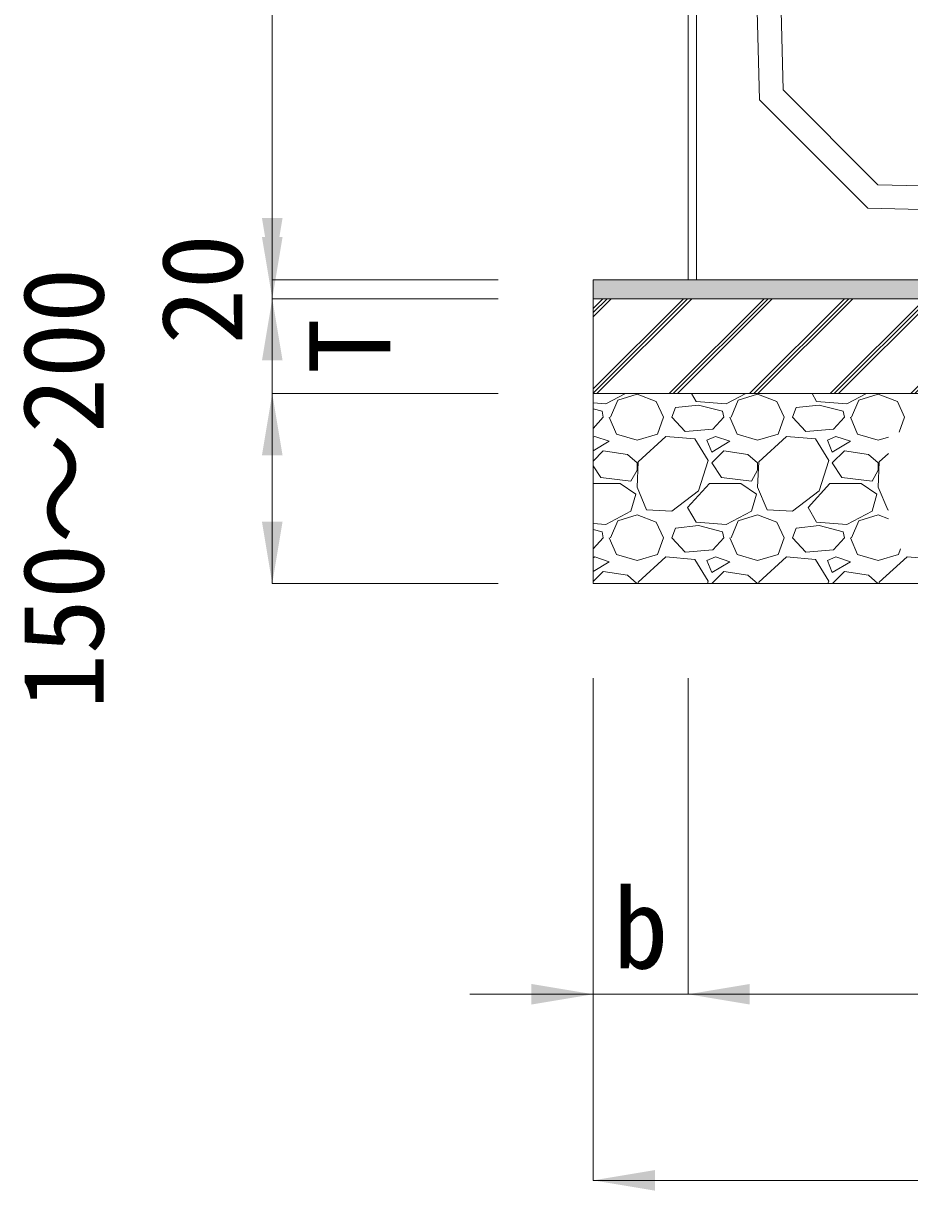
# Model space of a CAD drawing. Units: millimetres at full size; some dimension numbers follow another scale. Extents: x 48 to 43288, y -58809 to -8936.
# Drawn here: x 18657 to 19591, y -15421 to -14191 of the extents above; entities that cross this region are included whole.
import ezdxf
from ezdxf.enums import TextEntityAlignment as Align

# ---------------------------------------------------------------- set-up
doc = ezdxf.new("R2010")
doc.units = ezdxf.units.MM
doc.header["$LTSCALE"] = 75
for name, color, linetype, lineweight in [('0_2', 7, 'Continuous', 9), ('寸法線', 7, 'Continuous', 9), ('本体', 7, 'Continuous', 9), ('ﾊｯﾁﾝｸﾞ', 7, 'Continuous', 5)]:
    doc.layers.add(name, color=color, linetype=linetype, lineweight=lineweight)
doc.styles.add('ＭＳ ゴシック', font='')
doc.styles.get('ＭＳ ゴシック').set_extended_font_data('MS Gothic')

# ---------------------------------------------------------------- blocks, each defined once
blk = doc.blocks.new('filled_arrow')
at = {"color": 0, "linetype": 'Continuous', "lineweight": -2}
blk.add_solid([(7.5, 1.25), (0, 0), (7.5, -1.25)], dxfattribs=at)

msp = doc.modelspace()

# ---------------------------------------------------------------- hatches: boundary and pattern name
at = {"layer": 'ﾊｯﾁﾝｸﾞ'}
msp.add_hatch(color=256, dxfattribs=at).paths.add_polyline_path([(20557.81, -14481.57), (20557.81, -14461.57), (20457.81, -14461.57), (19357.82, -14461.57), (19257.81, -14461.57), (19257.81, -14481.57)])
h = msp.add_hatch(dxfattribs=at)
h.set_pattern_fill('USER', color=256, style=0, pattern_type=2)
h.set_pattern_definition([(45, (-31699.91, -25568.75), (-42.42641, 42.42641), []), (45, (-31695.56, -25568.75), (-42.42641, 42.42641), []), (45, (-31691.21, -25568.75), (-42.42641, 42.42641), [])])
h.paths.add_polyline_path([(20557.81, -14581.57), (20557.81, -14481.57), (19257.81, -14481.57), (19257.81, -14581.57)])

# ---------------------------------------------------------------- linework, layer by layer
at = {"layer": '0_2', "lineweight": 15}
for p, q in [((19357.82, -14461.57), (19257.81, -14461.57)), ((19257.81, -14461.57), (19257.81, -14781.57)), ((19257.81, -14481.57), (20557.81, -14481.57)), ((19257.81, -14581.57), (20557.81, -14581.57)), ((20557.81, -14781.57), (19257.81, -14781.57))]:
    msp.add_line(p, q, dxfattribs=at)
at = {"layer": '寸法線'}
for p, q in [((18919.69, -12961.57), (18919.69, -14461.57)), ((18919.69, -14331.57), (18919.69, -14611.57)), ((18919.69, -14351.57), (18919.69, -14711.57)), ((19157.81, -14461.57), (18919.69, -14461.57)), ((19157.81, -14461.57), (18919.69, -14461.57)), ((19157.81, -14481.57), (18919.69, -14481.57)), ((19157.81, -14481.57), (18919.69, -14481.57)), ((19157.81, -14581.57), (18919.69, -14581.57)), ((18919.69, -14581.57), (18919.69, -14781.57)), ((19157.81, -14581.57), (18919.69, -14581.57)), ((19157.81, -14781.57), (18919.69, -14781.57)), ((19257.81, -14881.57), (19257.81, -15214.44)), ((19257.81, -14881.57), (19257.81, -15410.54)), ((19357.82, -14881.57), (19357.82, -15214.44)), ((19357.82, -14881.57), (19357.82, -15214.44)), ((19127.81, -15214.44), (19487.82, -15214.44)), ((19357.82, -15214.44), (20457.81, -15214.44)), ((19257.81, -15410.54), (20557.81, -15410.54))]:
    msp.add_line(p, q, dxfattribs=at)
at = {"layer": '本体', "color": 4, "lineweight": 5}
for p, q in [((19366.82, -12961.57), (19366.82, -14461.57)), ((19433.07, -14272.18), (19412.81, -13461.84)), ((19433.07, -14272.18), (19547.23, -14386.34)), ((19547.23, -14386.34), (20457.81, -14406.58))]:
    msp.add_line(p, q, dxfattribs=at)
at = {"layer": '本体', "color": 2, "lineweight": 20}
for p, q in [((19357.82, -12970.55), (19357.82, -14461.57)), ((19457.82, -14261.57), (19437.81, -13461.57)), ((19457.82, -14261.57), (19557.82, -14361.57)), ((19557.82, -14361.57), (20457.81, -14381.57)), ((19357.82, -14461.57), (20457.81, -14461.57))]:
    msp.add_line(p, q, dxfattribs=at)
at = {"layer": 'ﾊｯﾁﾝｸﾞ'}
for p, q in [((19291.74, -14581.57), (19270.98, -14592.44)), ((19283.68, -14588.63), (19304, -14582.28)), ((19304, -14582.28), (19324.32, -14589.9)), ((19366.23, -14589.9), (19361.37, -14581.57)), ((19418.74, -14581.57), (19397.98, -14592.44)), ((19410.68, -14588.63), (19431, -14582.28)), ((19431, -14582.28), (19451.32, -14589.9)), ((19493.23, -14589.9), (19488.37, -14581.57)), ((19545.74, -14581.57), (19524.98, -14592.44)), ((19537.68, -14588.63), (19558, -14582.28)), ((19558, -14582.28), (19578.32, -14589.9)), ((19270.98, -14592.44), (19257.81, -14591.39)), ((19267.17, -14600.06), (19257.81, -14597.72)), ((19276.06, -14606.41), (19283.68, -14588.63)), ((19324.32, -14589.9), (19331.94, -14606.41)), ((19340.83, -14606.41), (19344.64, -14596.25)), ((19368.77, -14593.71), (19344.64, -14596.25)), ((19397.98, -14592.44), (19366.23, -14589.9)), ((19394.17, -14600.06), (19368.77, -14593.71)), ((19403.06, -14606.41), (19410.68, -14588.63)), ((19451.32, -14589.9), (19458.94, -14606.41)), ((19467.83, -14606.41), (19471.64, -14596.25)), ((19495.77, -14593.71), (19471.64, -14596.25)), ((19524.98, -14592.44), (19493.23, -14589.9)), ((19521.17, -14600.06), (19495.77, -14593.71)), ((19530.06, -14606.41), (19537.68, -14588.63)), ((19578.32, -14589.9), (19585.94, -14606.41)), ((19268.44, -14606.41), (19257.81, -14618.22)), ((19268.44, -14606.41), (19267.17, -14600.06)), ((19274.79, -14606.41), (19282.41, -14624.19)), ((19325.59, -14624.19), (19331.94, -14606.41)), ((19354.8, -14621.65), (19340.83, -14606.41)), ((19395.44, -14606.41), (19384.01, -14619.11)), ((19395.44, -14606.41), (19394.17, -14600.06)), ((19401.79, -14606.41), (19409.41, -14624.19)), ((19452.59, -14624.19), (19458.94, -14606.41)), ((19481.8, -14621.65), (19467.83, -14606.41)), ((19522.44, -14606.41), (19511.01, -14619.11)), ((19522.44, -14606.41), (19521.17, -14600.06)), ((19528.79, -14606.41), (19536.41, -14624.19)), ((19580.32, -14622.14), (19585.94, -14606.41)), ((19384.01, -14619.11), (19354.8, -14621.65)), ((19511.01, -14619.11), (19481.8, -14621.65)), ((19259.55, -14626.73), (19257.81, -14627.48)), ((19257.81, -14642), (19274.79, -14631.81)), ((19274.79, -14631.81), (19259.55, -14626.73)), ((19282.41, -14624.19), (19304, -14630.54)), ((19304, -14630.54), (19325.59, -14624.19)), ((19334.48, -14626.73), (19305.27, -14653.4)), ((19364.96, -14629.27), (19334.48, -14626.73)), ((19378.93, -14652.13), (19364.96, -14629.27)), ((19386.55, -14626.73), (19377.66, -14630.54)), ((19377.66, -14630.54), (19382.74, -14643.24)), ((19382.74, -14643.24), (19401.79, -14631.81)), ((19401.79, -14631.81), (19386.55, -14626.73)), ((19409.41, -14624.19), (19431, -14630.54)), ((19431, -14630.54), (19452.59, -14624.19)), ((19461.48, -14626.73), (19432.27, -14653.4)), ((19491.96, -14629.27), (19461.48, -14626.73)), ((19505.93, -14652.13), (19491.96, -14629.27)), ((19513.55, -14626.73), (19504.66, -14630.54)), ((19504.66, -14630.54), (19509.74, -14643.24)), ((19509.74, -14643.24), (19528.79, -14631.81)), ((19528.79, -14631.81), (19513.55, -14626.73)), ((19536.41, -14624.19), (19558, -14630.54)), ((19558, -14630.54), (19568.92, -14627.33)), ((19268.44, -14641.97), (19257.81, -14652.6)), ((19293.84, -14645.78), (19268.44, -14641.97)), ((19304, -14654.67), (19293.84, -14645.78)), ((19395.44, -14641.97), (19382.74, -14654.67)), ((19420.84, -14645.78), (19395.44, -14641.97)), ((19431, -14654.67), (19420.84, -14645.78)), ((19522.44, -14641.97), (19509.74, -14654.67)), ((19547.84, -14645.78), (19522.44, -14641.97)), ((19558, -14654.67), (19547.84, -14645.78)), ((19568.92, -14644.59), (19559.27, -14653.4)), ((19257.81, -14657.78), (19265.9, -14669.91)), ((19305.27, -14653.4), (19304, -14680.07)), ((19304, -14662.29), (19304, -14654.67)), ((19368.77, -14683.88), (19378.93, -14652.13)), ((19382.74, -14654.67), (19392.9, -14669.91)), ((19432.27, -14653.4), (19431, -14680.07)), ((19431, -14662.29), (19431, -14654.67)), ((19495.77, -14683.88), (19505.93, -14652.13)), ((19509.74, -14654.67), (19519.9, -14669.91)), ((19559.27, -14653.4), (19558, -14680.07)), ((19558, -14662.29), (19558, -14654.67)), ((19265.9, -14669.91), (19297.65, -14673.72)), ((19297.65, -14673.72), (19304, -14662.29)), ((19392.9, -14669.91), (19424.65, -14673.72)), ((19424.65, -14673.72), (19431, -14662.29)), ((19519.9, -14669.91), (19551.65, -14673.72)), ((19551.65, -14673.72), (19558, -14662.29)), ((19257.81, -14676.26), (19286.22, -14676.26)), ((19286.22, -14676.26), (19302.73, -14687.69)), ((19304, -14680.07), (19314.16, -14704.2)), ((19340.83, -14705.47), (19368.77, -14683.88)), ((19357.34, -14701.66), (19380.2, -14676.26)), ((19380.2, -14676.26), (19413.22, -14676.26)), ((19413.22, -14676.26), (19429.73, -14687.69)), ((19431, -14680.07), (19441.16, -14704.2)), ((19467.83, -14705.47), (19495.77, -14683.88)), ((19484.34, -14701.66), (19507.2, -14676.26)), ((19507.2, -14676.26), (19540.22, -14676.26)), ((19540.22, -14676.26), (19556.73, -14687.69)), ((19558, -14680.07), (19568.16, -14704.2)), ((19302.73, -14687.69), (19297.65, -14705.47)), ((19429.73, -14687.69), (19424.65, -14705.47)), ((19556.73, -14687.69), (19551.65, -14705.47)), ((19297.65, -14705.47), (19270.98, -14719.44)), ((19283.68, -14715.63), (19304, -14709.28)), ((19304, -14709.28), (19324.32, -14716.9)), ((19314.16, -14704.2), (19340.83, -14705.47)), ((19366.23, -14716.9), (19357.34, -14701.66)), ((19424.65, -14705.47), (19397.98, -14719.44)), ((19410.68, -14715.63), (19431, -14709.28)), ((19431, -14709.28), (19451.32, -14716.9)), ((19441.16, -14704.2), (19467.83, -14705.47)), ((19493.23, -14716.9), (19484.34, -14701.66)), ((19551.65, -14705.47), (19524.98, -14719.44)), ((19537.68, -14715.63), (19558, -14709.28)), ((19558, -14709.28), (19568.92, -14713.38)), ((19568.16, -14704.2), (19568.92, -14704.24)), ((19270.98, -14719.44), (19257.81, -14718.39)), ((19276.06, -14733.41), (19283.68, -14715.63)), ((19324.32, -14716.9), (19331.94, -14733.41)), ((19368.77, -14720.71), (19344.64, -14723.25)), ((19397.98, -14719.44), (19366.23, -14716.9)), ((19394.17, -14727.06), (19368.77, -14720.71)), ((19403.06, -14733.41), (19410.68, -14715.63)), ((19451.32, -14716.9), (19458.94, -14733.41)), ((19495.77, -14720.71), (19471.64, -14723.25)), ((19524.98, -14719.44), (19493.23, -14716.9)), ((19521.17, -14727.06), (19495.77, -14720.71)), ((19530.06, -14733.41), (19537.68, -14715.63)), ((19267.17, -14727.06), (19257.81, -14724.72)), ((19268.44, -14733.41), (19257.81, -14745.22)), ((19268.44, -14733.41), (19267.17, -14727.06)), ((19274.79, -14733.41), (19282.41, -14751.19)), ((19325.59, -14751.19), (19331.94, -14733.41)), ((19340.83, -14733.41), (19344.64, -14723.25)), ((19354.8, -14748.65), (19340.83, -14733.41)), ((19395.44, -14733.41), (19384.01, -14746.11)), ((19395.44, -14733.41), (19394.17, -14727.06)), ((19401.79, -14733.41), (19409.41, -14751.19)), ((19452.59, -14751.19), (19458.94, -14733.41)), ((19467.83, -14733.41), (19471.64, -14723.25)), ((19481.8, -14748.65), (19467.83, -14733.41)), ((19522.44, -14733.41), (19511.01, -14746.11)), ((19522.44, -14733.41), (19521.17, -14727.06)), ((19528.79, -14733.41), (19536.41, -14751.19)), ((19384.01, -14746.11), (19354.8, -14748.65)), ((19511.01, -14746.11), (19481.8, -14748.65)), ((19579.59, -14751.19), (19581.71, -14745.26)), ((19259.55, -14753.73), (19257.81, -14754.48)), ((19257.81, -14769), (19274.79, -14758.81)), ((19274.79, -14758.81), (19259.55, -14753.73)), ((19282.41, -14751.19), (19304, -14757.54)), ((19304, -14757.54), (19325.59, -14751.19)), ((19334.48, -14753.73), (19305.27, -14780.4)), ((19364.96, -14756.27), (19334.48, -14753.73)), ((19378.93, -14779.13), (19364.96, -14756.27)), ((19386.55, -14753.73), (19377.66, -14757.54)), ((19377.66, -14757.54), (19382.74, -14770.24)), ((19382.74, -14770.24), (19401.79, -14758.81)), ((19401.79, -14758.81), (19386.55, -14753.73)), ((19409.41, -14751.19), (19431, -14757.54)), ((19431, -14757.54), (19452.59, -14751.19)), ((19461.48, -14753.73), (19432.27, -14780.4)), ((19491.96, -14756.27), (19461.48, -14753.73)), ((19505.93, -14779.13), (19491.96, -14756.27)), ((19513.55, -14753.73), (19504.66, -14757.54)), ((19504.66, -14757.54), (19509.74, -14770.24)), ((19509.74, -14770.24), (19528.79, -14758.81)), ((19528.79, -14758.81), (19513.55, -14753.73)), ((19536.41, -14751.19), (19558, -14757.54)), ((19558, -14757.54), (19579.59, -14751.19)), ((19588.48, -14753.73), (19559.27, -14780.4)), ((19618.96, -14756.27), (19588.48, -14753.73)), ((19268.44, -14768.97), (19257.81, -14779.6)), ((19293.84, -14772.78), (19268.44, -14768.97)), ((19395.44, -14768.97), (19382.84, -14781.57)), ((19420.84, -14772.78), (19395.44, -14768.97)), ((19522.44, -14768.97), (19509.84, -14781.57)), ((19547.84, -14772.78), (19522.44, -14768.97)), ((19303.88, -14781.57), (19293.84, -14772.78)), ((19305.27, -14780.4), (19305.21, -14781.57)), ((19378.15, -14781.57), (19378.93, -14779.13)), ((19430.88, -14781.57), (19420.84, -14772.78)), ((19432.27, -14780.4), (19432.21, -14781.57)), ((19505.15, -14781.57), (19505.93, -14779.13)), ((19557.88, -14781.57), (19547.84, -14772.78)), ((19559.27, -14780.4), (19559.21, -14781.57))]:
    msp.add_line(p, q, dxfattribs=at)

# ---------------------------------------------------------------- block references
at = {"layer": '寸法線', "xscale": 8.67, "yscale": 8.67}
for p, rotation in [((18919.69, -14461.57), 90), ((18919.69, -14461.57), 90), ((18919.69, -14481.57), 90), ((18919.69, -14481.57), 270), ((18919.69, -14581.57), 270), ((18919.69, -14581.57), 270), ((18919.69, -14781.57), 90), ((19257.81, -15214.44), 180)]:
    msp.add_blockref('filled_arrow', p, dxfattribs=dict(at, rotation=rotation))
for p in [(19357.82, -15214.44), (19357.82, -15214.44), (19257.81, -15410.54)]:
    msp.add_blockref('filled_arrow', p, dxfattribs=at)

# ---------------------------------------------------------------- texts
at = {"layer": '寸法線', "style": 'ＭＳ ゴシック'}
for s, p in [('20', (18845.41, -14471.57)), ('150～200', (18699.24, -14681.57)), ('T', (19001.33, -14531.57))]:
    msp.add_text(s, height=85.45, rotation=90, dxfattribs=at).set_placement(p, align=Align.MIDDLE_CENTER)
msp.add_text('b', height=85.45, dxfattribs=at).set_placement((19307.82, -15144.44), align=Align.MIDDLE_CENTER)

doc.saveas('drawing.dxf')
